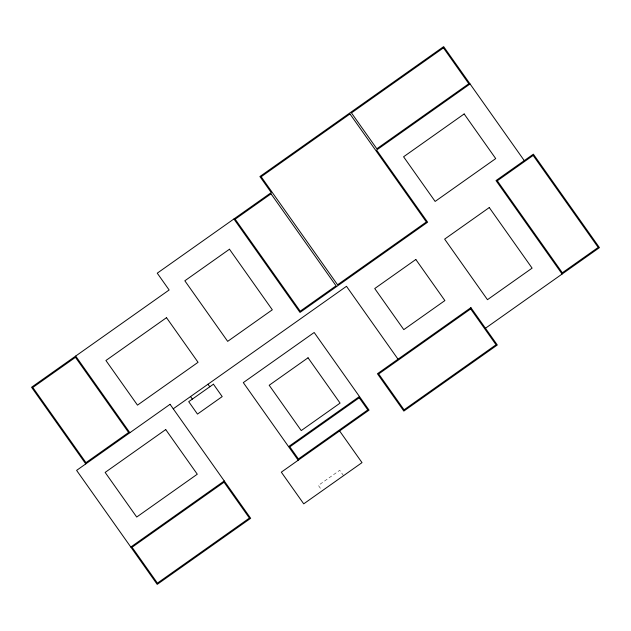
<?xml version="1.0" encoding="UTF-8"?>
<svg xmlns="http://www.w3.org/2000/svg" width="631" height="631" viewBox="0 0 631 631"><rect width="100%" height="100%" fill="white"/><g stroke="black" fill="none" stroke-linecap="round" stroke-linejoin="round"><path stroke-width="0.47" stroke-dasharray="3.15 2.37" d="M343.548 475.679L339.746 470.292L318.379 485.405L321.092 489.254"/><path stroke-width="0.95" d="M470.063 83.955L376.597 150.044L427.621 222.199L299.993 312.44L233.904 218.973M173.241 408.801L346.49 286.308L398.019 359.181M130.798 547.045L224.265 480.956M288.572 446.63L359.441 396.52M485.452 328.246L599.45 247.636L533.369 154.177L496.021 180.576L562.103 274.043M524.266 160.613L443.656 46.615L259.909 176.53L271.251 192.573L157.253 273.176L169.132 289.984L31.55 387.26L85.753 463.919M339.612 430.949L362.013 462.626L303.724 503.838L281.323 472.162L369.056 410.126L314.175 332.498L243.306 382.607L298.187 460.236M207.993 384.232L209.792 386.779M190.554 396.568L192.352 399.115M75.673 356.065L129.868 432.724M349.976 113.959L261.171 176.751L337.553 284.77L426.351 221.978L349.976 113.959M443.443 47.877L351.459 112.917L376.817 148.774L468.801 83.742L443.443 47.877M271.03 193.835L235.166 219.194L300.206 311.178L336.071 285.819L271.03 193.835M75.452 357.327L32.812 387.481L85.966 462.657L128.606 432.503L75.452 357.327M229.471 249.229L184.836 280.787L227.673 341.363L272.308 309.805L229.471 249.229M166.505 317.669L105.921 360.498L137.479 405.134L198.063 362.304L166.505 317.669M464.156 113.959L403.58 156.788L435.138 201.423L495.714 158.586L464.156 113.959M170.062 404.305L76.603 470.387L157.206 584.385L250.665 518.303L170.062 404.305M533.148 155.439L497.283 180.797L562.324 272.781L598.188 247.423L533.148 155.439M213.436 384.2L188.708 401.687L197.471 414.086L222.199 396.599L213.436 384.2M165.724 429.577L105.148 472.414L136.706 517.041L197.282 474.212L165.724 429.577M415.829 259.491L374.735 288.541L403.793 329.634L444.879 300.577L415.829 259.491M489.27 207.56L444.642 239.117L487.471 299.693L532.107 268.136L489.27 207.56M308.038 357.793L269.192 385.257L301.239 430.579L340.085 403.114L308.038 357.793M224.044 482.226L132.06 547.258L157.419 583.123L249.403 518.083L224.044 482.226M470.892 307.652L377.425 373.741L403.832 411.081L497.299 344.999L470.892 307.652M470.679 308.922L378.695 373.954L404.053 409.819L496.037 344.778L470.679 308.922M359.22 397.782L289.834 446.851L298.408 458.974L367.794 409.905L359.22 397.782"/></g></svg>
